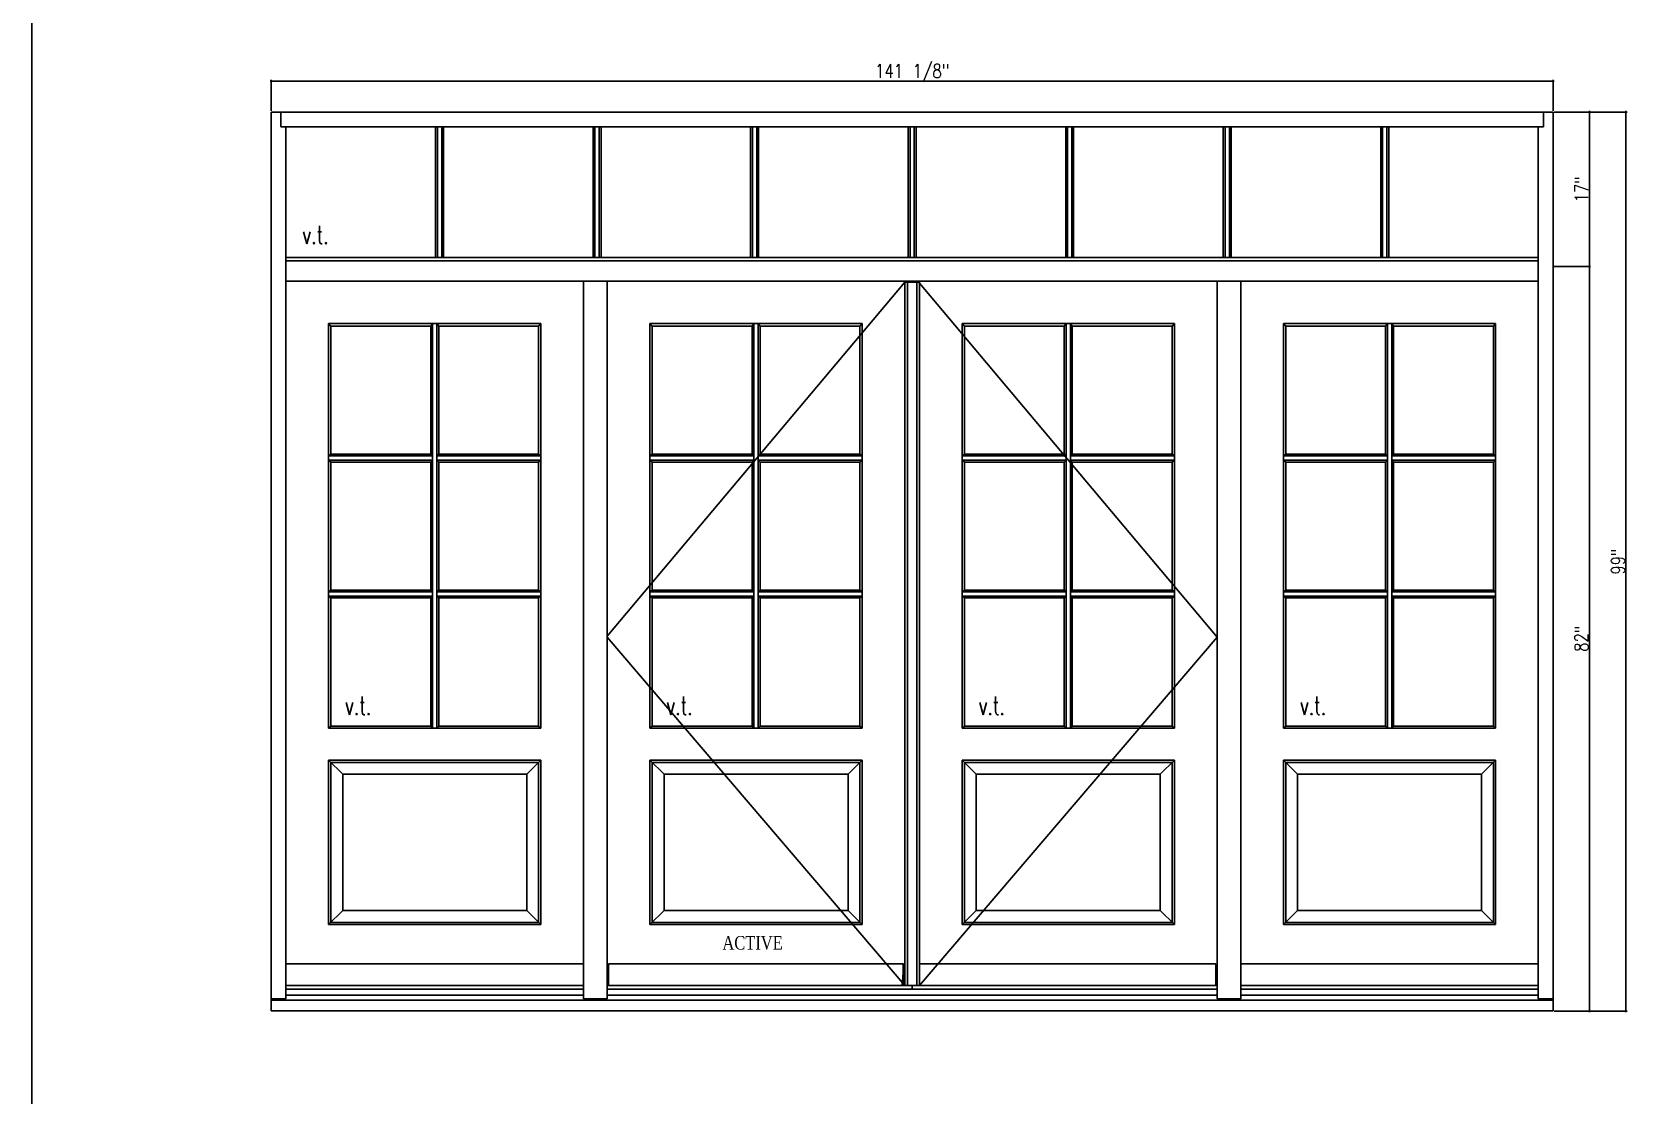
# Model space of a CAD drawing. Header units: inches. Extents: x 1985 to 11287, y 379 to 4336.
# Drawn here: x 9586.4 to 9762, y 3533.7 to 3650.8 of the extents above; entities that cross this region are included whole.
import ezdxf

# ---------------------------------------------------------------- set-up
doc = ezdxf.new("R2010")
doc.units = ezdxf.units.IN
doc.header["$MEASUREMENT"] = 0
doc.layers.get('0').update_dxf_attribs({"linetype": 'CONTINUOUS'})
doc.layers.get('Defpoints').update_dxf_attribs({"linetype": 'CONTINUOUS'})
for name, color, linetype in [('COTE1-1 99', 7, 'CONTINUOUS'), ('elevation 99', 7, 'CONTINUOUS'), ('opening side 99', 1, 'CONTINUOUS'), ('separation 99', 3, 'CONTINUOUS')]:
    doc.layers.add(name, color=color, linetype=linetype)
doc.styles.get("Standard").update_dxf_attribs({"font": 'txt.shx', "width": 0.8})
doc.styles.add('Times', font='times.ttf', dxfattribs={"width": 0.8})
doc.dimstyles.new('Elevation', dxfattribs={"dimscale": 2, "dimtxt": 0.75, "dimasz": 0.0625, "dimexe": 0.0625, "dimexo": 0.0625, "dimgap": 0.0625, "dimtad": 1, "dimdec": 5, "dimzin": 0, "dimdsep": 46, "dimlunit": 5, "dimtxsty": 'Standard', "dimblk1": 'OBLIQUE', "dimblk2": 'OBLIQUE', "dimsah": 1, "dimcen": 2, "dimdle": 0.0625, "dimclrd": 1, "dimclre": 1, "dimadec": 1, "dimazin": 0, "dimtfac": 0.375, "dimtdec": 5, "dimtmove": 0, "dimatfit": 3, "dimldrblk": 'OBLIQUE', "dimfxl": 1, "dimfrac": 2, "dimtolj": 1, "dimtzin": 0, "dimarcsym": 0})

# ---------------------------------------------------------------- blocks, each defined once
blk = doc.blocks.new('_OBLIQUE')
at = {"color": 0, "linetype": 'ByBlock'}
blk.add_line((-0.5, -0.5), (0.5, 0.5), dxfattribs=at)
blk = doc.blocks.new('*D116')
at = {"layer": 'COTE1-1 99', "color": 1, "lineweight": -2, "transparency": 16777216}
for p, q in [((9612.62, 3645.37), (9754, 3645.37)), ((9612.75, 3642.09), (9612.75, 3645.5)), ((9753.87, 3642.09), (9753.87, 3645.5))]:
    blk.add_line(p, q, dxfattribs=at)
at = {"layer": 'Defpoints', "color": 0, "transparency": 16777216}
for p in [(9753.87, 3645.37), (9612.75, 3641.96), (9753.87, 3641.96)]:
    blk.add_point(p, dxfattribs=at)
at = {"layer": 'COTE1-1 99', "color": 1, "lineweight": -2, "transparency": 16777216, "xscale": 0.125, "yscale": 0.125, "zscale": 0.125, "rotation": 180}
blk.add_blockref('_OBLIQUE', (9612.75, 3645.37), dxfattribs=at)
at = {"layer": 'COTE1-1 99', "color": 1, "lineweight": -2, "transparency": 16777216, "xscale": 0.125, "yscale": 0.125, "zscale": 0.125}
blk.add_blockref('_OBLIQUE', (9753.87, 3645.37), dxfattribs=at)
at = {"layer": 'COTE1-1 99', "color": 0, "transparency": 16777216, "insert": (9683.31, 3646.25), "char_height": 1.5, "attachment_point": 5}
blk.add_mtext('\\A1;141 1/8"', dxfattribs=at)
blk = doc.blocks.new('*D117')
at = {"layer": 'COTE1-1 99', "color": 1, "lineweight": -2, "transparency": 16777216}
for p, q in [((9754, 3641.96), (9758, 3641.96)), ((9757.88, 3624.84), (9757.88, 3642.09)), ((9754, 3624.96), (9758, 3624.96))]:
    blk.add_line(p, q, dxfattribs=at)
at = {"layer": 'Defpoints', "color": 0, "transparency": 16777216}
for p in [(9753.87, 3641.96), (9757.88, 3641.96), (9753.87, 3624.96)]:
    blk.add_point(p, dxfattribs=at)
at = {"layer": 'COTE1-1 99', "color": 1, "lineweight": -2, "transparency": 16777216, "xscale": 0.125, "yscale": 0.125, "zscale": 0.125}
for p, rotation in [((9757.88, 3641.96), 90), ((9757.88, 3624.96), 270)]:
    blk.add_blockref('_OBLIQUE', p, dxfattribs=dict(at, rotation=rotation))
at = {"layer": 'COTE1-1 99', "color": 0, "transparency": 16777216, "insert": (9757, 3633.46), "char_height": 1.5, "attachment_point": 5, "rotation": 90}
blk.add_mtext('\\A1;17"', dxfattribs=at)
blk = doc.blocks.new('*D118')
at = {"layer": 'COTE1-1 99', "color": 1, "lineweight": -2, "transparency": 16777216}
for p, q in [((9754, 3624.96), (9758, 3624.96)), ((9757.88, 3542.84), (9757.88, 3625.09)), ((9754, 3542.96), (9758, 3542.96))]:
    blk.add_line(p, q, dxfattribs=at)
at = {"layer": 'Defpoints', "color": 0, "transparency": 16777216}
for p in [(9753.87, 3624.96), (9757.88, 3624.96), (9753.87, 3542.96)]:
    blk.add_point(p, dxfattribs=at)
at = {"layer": 'COTE1-1 99', "color": 1, "lineweight": -2, "transparency": 16777216, "xscale": 0.125, "yscale": 0.125, "zscale": 0.125}
for p, rotation in [((9757.88, 3624.96), 90), ((9757.88, 3542.96), 270)]:
    blk.add_blockref('_OBLIQUE', p, dxfattribs=dict(at, rotation=rotation))
at = {"layer": 'COTE1-1 99', "color": 0, "transparency": 16777216, "insert": (9757, 3583.96), "char_height": 1.5, "attachment_point": 5, "rotation": 90}
blk.add_mtext('\\A1;82"', dxfattribs=at)
blk = doc.blocks.new('*D115')
at = {"layer": 'COTE1-1 99', "color": 1, "lineweight": -2, "transparency": 16777216}
for p, q in [((9754, 3641.96), (9762.02, 3641.96)), ((9761.9, 3542.84), (9761.9, 3642.09)), ((9754, 3542.96), (9762.02, 3542.96))]:
    blk.add_line(p, q, dxfattribs=at)
at = {"layer": 'Defpoints', "color": 0, "transparency": 16777216}
for p in [(9753.87, 3641.96), (9761.9, 3641.96), (9753.87, 3542.96)]:
    blk.add_point(p, dxfattribs=at)
at = {"layer": 'COTE1-1 99', "color": 1, "lineweight": -2, "transparency": 16777216, "xscale": 0.125, "yscale": 0.125, "zscale": 0.125}
for p, rotation in [((9761.9, 3641.96), 90), ((9761.9, 3542.96), 270)]:
    blk.add_blockref('_OBLIQUE', p, dxfattribs=dict(at, rotation=rotation))
at = {"layer": 'COTE1-1 99', "color": 0, "transparency": 16777216, "insert": (9761.02, 3592.46), "char_height": 1.5, "attachment_point": 5, "rotation": 90}
blk.add_mtext('\\A1;99"', dxfattribs=at)

msp = doc.modelspace()

# ---------------------------------------------------------------- linework, layer by layer
at = {"layer": 'elevation 99'}
for p, q in [((9753.872025, 3641.963374), (9612.747025, 3641.963374)), ((9612.747025, 3641.963374), (9612.747025, 3542.963374)), ((9613.809525, 3641.963374), (9613.809525, 3640.338374)), ((9752.809525, 3640.338374), (9752.809525, 3641.963374)), ((9753.872025, 3542.963374), (9753.872025, 3641.963374)), ((9752.809525, 3640.338374), (9613.809525, 3640.338374)), ((9614.372025, 3640.338374), (9614.372025, 3625.588374)), ((9630.840775, 3625.963374), (9630.840775, 3640.338374)), ((9630.840775, 3640.338374), (9631.715775, 3640.338374)), ((9631.044975, 3625.963374), (9631.044975, 3640.338374)), ((9631.511575, 3625.963374), (9631.511575, 3640.338374)), ((9631.715775, 3625.963374), (9631.715775, 3640.338374)), ((9648.184525, 3625.963374), (9648.184525, 3640.338374)), ((9648.184525, 3640.338374), (9649.059525, 3640.338374)), ((9648.388725, 3625.963374), (9648.388725, 3640.338374)), ((9648.855325, 3625.963374), (9648.855325, 3640.338374)), ((9649.059525, 3625.963374), (9649.059525, 3640.338374)), ((9665.528275, 3625.963374), (9665.528275, 3640.338374)), ((9665.528275, 3640.338374), (9666.403275, 3640.338374)), ((9665.732475, 3625.963374), (9665.732475, 3640.338374)), ((9666.199075, 3625.963374), (9666.199075, 3640.338374)), ((9666.403275, 3625.963374), (9666.403275, 3640.338374)), ((9682.872025, 3625.963374), (9682.872025, 3640.338374)), ((9682.872025, 3640.338374), (9683.747025, 3640.338374)), ((9683.076225, 3625.963374), (9683.076225, 3640.338374)), ((9683.542825, 3625.963374), (9683.542825, 3640.338374)), ((9683.747025, 3625.963374), (9683.747025, 3640.338374)), ((9700.215775, 3625.963374), (9700.215775, 3640.338374)), ((9700.215775, 3640.338374), (9701.090775, 3640.338374)), ((9700.419975, 3625.963374), (9700.419975, 3640.338374)), ((9700.886575, 3625.963374), (9700.886575, 3640.338374)), ((9701.090775, 3625.963374), (9701.090775, 3640.338374)), ((9717.559525, 3625.963374), (9717.559525, 3640.338374)), ((9717.559525, 3640.338374), (9718.434525, 3640.338374)), ((9717.763725, 3625.963374), (9717.763725, 3640.338374)), ((9718.230325, 3625.963374), (9718.230325, 3640.338374)), ((9718.434525, 3625.963374), (9718.434525, 3640.338374)), ((9734.903275, 3625.963374), (9734.903275, 3640.338374)), ((9734.903275, 3640.338374), (9735.778275, 3640.338374)), ((9735.107475, 3625.963374), (9735.107475, 3640.338374)), ((9735.574075, 3625.963374), (9735.574075, 3640.338374)), ((9735.778275, 3625.963374), (9735.778275, 3640.338374)), ((9752.247025, 3625.588374), (9752.247025, 3640.338374)), ((9612.747025, 3625.963374), (9612.747025, 3542.963374)), ((9752.247025, 3625.963374), (9614.372025, 3625.963374)), ((9614.372025, 3625.963374), (9614.372025, 3625.588374)), ((9614.372025, 3625.588374), (9752.247025, 3625.588374)), ((9614.372025, 3625.588374), (9614.372025, 3623.338374)), ((9698.747025, 3625.963374), (9630.622025, 3625.963374)), ((9684.309525, 3625.963374), (9647.622025, 3625.963374)), ((9718.997025, 3625.963374), (9647.622025, 3625.963374)), ((9718.997025, 3625.963374), (9647.622025, 3625.963374)), ((9718.997025, 3625.963374), (9647.622025, 3625.963374)), ((9752.247025, 3625.588374), (9752.247025, 3625.963374)), ((9752.247025, 3623.338374), (9752.247025, 3625.588374)), ((9753.872025, 3542.963374), (9753.872025, 3624.963374)), ((9647.122025, 3623.338374), (9614.372025, 3623.338374)), ((9647.122025, 3623.338374), (9614.372025, 3623.338374)), ((9647.122025, 3623.338374), (9614.372025, 3623.338374)), ((9614.372025, 3623.338374), (9614.372025, 3544.2915)), ((9614.372025, 3623.338374), (9614.372025, 3544.2915)), ((9647.122025, 3623.338374), (9647.122025, 3544.2915)), ((9649.747025, 3623.338374), (9647.122025, 3623.338374)), ((9684.809525, 3623.338374), (9649.747025, 3623.338374)), ((9649.747025, 3623.338374), (9649.747025, 3544.2915)), ((9684.809525, 3623.338374), (9649.747025, 3623.338374)), ((9684.809525, 3623.338374), (9649.747025, 3623.338374)), ((9716.872025, 3623.338374), (9682.434525, 3623.338374)), ((9716.872025, 3623.338374), (9682.434525, 3623.338374)), ((9716.872025, 3623.338374), (9682.434525, 3623.338374)), ((9684.122024, 3623.213374), (9682.497025, 3623.213374)), ((9684.122024, 3623.213374), (9682.497025, 3623.213374)), ((9682.497025, 3545.775869), (9682.497025, 3623.213374)), ((9684.122024, 3623.213374), (9682.497025, 3623.213374)), ((9682.809525, 3545.775869), (9682.809525, 3623.213374)), ((9682.849664, 3623.213374), (9682.849664, 3623.338374)), ((9682.849664, 3623.213374), (9682.849664, 3623.338374)), ((9682.849664, 3623.213374), (9682.849664, 3623.338374)), ((9682.965825, 3623.213374), (9682.965825, 3623.338374)), ((9682.965825, 3623.213374), (9682.965825, 3623.338374)), ((9682.965825, 3623.213374), (9682.965825, 3623.338374)), ((9683.059525, 3623.213374), (9683.059525, 3623.338374)), ((9683.059525, 3623.213374), (9683.059525, 3623.338374)), ((9683.059525, 3623.213374), (9683.059525, 3623.338374)), ((9683.559524, 3623.213374), (9683.559524, 3623.338374)), ((9683.559524, 3623.213374), (9683.559524, 3623.338374)), ((9683.559524, 3623.213374), (9683.559524, 3623.338374)), ((9683.809524, 3545.775869), (9683.809524, 3623.213374)), ((9684.122024, 3545.775869), (9684.122024, 3623.213374)), ((9716.872025, 3544.2915), (9716.872025, 3623.338374)), ((9719.497025, 3623.338374), (9716.872025, 3623.338374)), ((9752.247025, 3623.338374), (9719.497025, 3623.338374)), ((9719.497025, 3544.2915), (9719.497025, 3623.338374)), ((9752.247025, 3623.338374), (9719.497025, 3623.338374)), ((9752.247025, 3623.338374), (9719.497025, 3623.338374)), ((9752.247025, 3544.2915), (9752.247025, 3623.338374)), ((9752.247025, 3544.2915), (9752.247025, 3623.338374)), ((9619.068438, 3618.668697), (9619.068438, 3574.101703)), ((9619.068438, 3618.668697), (9642.425611, 3618.668697)), ((9619.30951, 3618.400826), (9619.068438, 3618.668697)), ((9619.30951, 3618.400826), (9619.30951, 3604.297326)), ((9619.30951, 3618.400826), (9630.309525, 3618.400826)), ((9630.309525, 3618.400826), (9630.513725, 3618.668697)), ((9630.309525, 3618.400826), (9630.309525, 3604.297326)), ((9630.513725, 3618.668697), (9630.513725, 3574.101703)), ((9630.980325, 3618.668697), (9630.980325, 3574.101703)), ((9630.980325, 3618.668697), (9631.184525, 3618.400826)), ((9631.184525, 3618.400826), (9631.184525, 3604.297326)), ((9631.184525, 3618.400826), (9642.18454, 3618.400826)), ((9642.18454, 3618.400826), (9642.425611, 3618.668697)), ((9642.18454, 3618.400826), (9642.18454, 3604.297326)), ((9642.425611, 3618.668697), (9642.425611, 3574.101703)), ((9654.443438, 3618.668697), (9654.443438, 3574.101703)), ((9654.443438, 3618.668697), (9677.800611, 3618.668697)), ((9654.68451, 3618.400826), (9654.443438, 3618.668697)), ((9654.68451, 3618.400826), (9654.68451, 3604.297326)), ((9654.68451, 3618.400826), (9665.684525, 3618.400826)), ((9665.684525, 3618.400826), (9665.888725, 3618.668697)), ((9665.684525, 3618.400826), (9665.684525, 3604.297326)), ((9665.888725, 3618.668697), (9665.888725, 3574.101703)), ((9666.355325, 3618.668697), (9666.355325, 3574.101703)), ((9666.355325, 3618.668697), (9666.559525, 3618.400826)), ((9666.559525, 3618.400826), (9666.559525, 3604.297326)), ((9666.559525, 3618.400826), (9677.55954, 3618.400826)), ((9677.55954, 3618.400826), (9677.800611, 3618.668697)), ((9677.55954, 3618.400826), (9677.55954, 3604.297326)), ((9677.800611, 3618.668697), (9677.800611, 3574.101703)), ((9689.05951, 3618.400826), (9688.818438, 3618.668697)), ((9688.818438, 3618.668697), (9712.175611, 3618.668697)), ((9688.818438, 3618.668697), (9688.818438, 3574.101703)), ((9689.05951, 3618.400826), (9700.059525, 3618.400826)), ((9689.05951, 3618.400826), (9689.05951, 3604.297326)), ((9700.059525, 3618.400826), (9700.263725, 3618.668697)), ((9700.059525, 3618.400826), (9700.059525, 3604.297326)), ((9700.263725, 3618.668697), (9700.263725, 3574.101703)), ((9700.730325, 3618.668697), (9700.934525, 3618.400826)), ((9700.730325, 3618.668697), (9700.730325, 3574.101703)), ((9700.934525, 3618.400826), (9711.93454, 3618.400826)), ((9700.934525, 3618.400826), (9700.934525, 3604.297326)), ((9711.93454, 3618.400826), (9712.175611, 3618.668697)), ((9711.93454, 3618.400826), (9711.93454, 3604.297326)), ((9712.175611, 3618.668697), (9712.175611, 3574.101703)), ((9724.193438, 3618.668697), (9724.193438, 3574.101703)), ((9724.193438, 3618.668697), (9747.550611, 3618.668697)), ((9724.43451, 3618.400826), (9724.193438, 3618.668697)), ((9724.43451, 3618.400826), (9724.43451, 3604.297326)), ((9724.43451, 3618.400826), (9735.434525, 3618.400826)), ((9735.434525, 3618.400826), (9735.638725, 3618.668697)), ((9735.434525, 3618.400826), (9735.434525, 3604.297326)), ((9735.638725, 3618.668697), (9735.638725, 3574.101703)), ((9736.105325, 3618.668697), (9736.105325, 3574.101703)), ((9736.105325, 3618.668697), (9736.309525, 3618.400826)), ((9736.309525, 3618.400826), (9736.309525, 3604.297326)), ((9736.309525, 3618.400826), (9747.30954, 3618.400826)), ((9747.30954, 3618.400826), (9747.550611, 3618.668697)), ((9747.30954, 3618.400826), (9747.30954, 3604.297326)), ((9747.550611, 3618.668697), (9747.550611, 3574.101703)), ((9619.30951, 3604.297326), (9619.068438, 3604.093126)), ((9619.068438, 3604.093126), (9630.513725, 3604.093126)), ((9619.30951, 3604.297326), (9630.309525, 3604.297326)), ((9630.309525, 3604.297326), (9630.513725, 3604.093126)), ((9631.184525, 3604.297326), (9630.980325, 3604.093126)), ((9630.980325, 3604.093126), (9642.425611, 3604.093126)), ((9631.184525, 3604.297326), (9642.18454, 3604.297326)), ((9642.18454, 3604.297326), (9642.425611, 3604.093126)), ((9654.68451, 3604.297326), (9654.443438, 3604.093126)), ((9654.443438, 3604.093126), (9665.888725, 3604.093126)), ((9654.68451, 3604.297326), (9665.684525, 3604.297326)), ((9665.684525, 3604.297326), (9665.888725, 3604.093126)), ((9666.559525, 3604.297326), (9666.355325, 3604.093126)), ((9666.355325, 3604.093126), (9677.800611, 3604.093126)), ((9666.559525, 3604.297326), (9677.55954, 3604.297326)), ((9677.55954, 3604.297326), (9677.800611, 3604.093126)), ((9689.05951, 3604.297326), (9688.818438, 3604.093126)), ((9688.818438, 3604.093126), (9700.263725, 3604.093126)), ((9689.05951, 3604.297326), (9700.059525, 3604.297326)), ((9700.059525, 3604.297326), (9700.263725, 3604.093126)), ((9700.934525, 3604.297326), (9700.730325, 3604.093126)), ((9700.730325, 3604.093126), (9712.175611, 3604.093126)), ((9700.934525, 3604.297326), (9711.93454, 3604.297326)), ((9711.93454, 3604.297326), (9712.175611, 3604.093126)), ((9724.43451, 3604.297326), (9724.193438, 3604.093126)), ((9724.193438, 3604.093126), (9735.638725, 3604.093126)), ((9724.43451, 3604.297326), (9735.434525, 3604.297326)), ((9735.434525, 3604.297326), (9735.638725, 3604.093126)), ((9736.309525, 3604.297326), (9736.105325, 3604.093126)), ((9736.105325, 3604.093126), (9747.550611, 3604.093126)), ((9736.309525, 3604.297326), (9747.30954, 3604.297326)), ((9747.30954, 3604.297326), (9747.550611, 3604.093126)), ((9619.068438, 3603.626526), (9630.513725, 3603.626526)), ((9619.30951, 3603.422326), (9619.068438, 3603.626526)), ((9619.30951, 3603.422326), (9630.309525, 3603.422326)), ((9619.30951, 3603.422326), (9619.30951, 3589.318826)), ((9630.309525, 3603.422326), (9630.513725, 3603.626526)), ((9630.309525, 3603.422326), (9630.309525, 3589.318826)), ((9631.184525, 3603.422326), (9630.980325, 3603.626526)), ((9630.980325, 3603.626526), (9642.425611, 3603.626526)), ((9631.184525, 3603.422326), (9642.18454, 3603.422326)), ((9631.184525, 3603.422326), (9631.184525, 3589.318826)), ((9642.18454, 3603.422326), (9642.425611, 3603.626526)), ((9642.18454, 3603.422326), (9642.18454, 3589.318826)), ((9654.443438, 3603.626526), (9665.888725, 3603.626526)), ((9654.68451, 3603.422326), (9654.443438, 3603.626526)), ((9654.68451, 3603.422326), (9665.684525, 3603.422326)), ((9654.68451, 3603.422326), (9654.68451, 3589.318826)), ((9665.684525, 3603.422326), (9665.888725, 3603.626526)), ((9665.684525, 3603.422326), (9665.684525, 3589.318826)), ((9666.559525, 3603.422326), (9666.355325, 3603.626526)), ((9666.355325, 3603.626526), (9677.800611, 3603.626526)), ((9666.559525, 3603.422326), (9677.55954, 3603.422326)), ((9666.559525, 3603.422326), (9666.559525, 3589.318826)), ((9677.55954, 3603.422326), (9677.800611, 3603.626526)), ((9677.55954, 3603.422326), (9677.55954, 3589.318826)), ((9689.05951, 3603.422326), (9688.818438, 3603.626526)), ((9688.818438, 3603.626526), (9700.263725, 3603.626526)), ((9689.05951, 3603.422326), (9689.05951, 3589.318826)), ((9689.05951, 3603.422326), (9700.059525, 3603.422326)), ((9700.059525, 3603.422326), (9700.263725, 3603.626526)), ((9700.059525, 3603.422326), (9700.059525, 3589.318826)), ((9700.730325, 3603.626526), (9712.175611, 3603.626526)), ((9700.934525, 3603.422326), (9700.730325, 3603.626526)), ((9700.934525, 3603.422326), (9700.934525, 3589.318826)), ((9700.934525, 3603.422326), (9711.93454, 3603.422326)), ((9711.93454, 3603.422326), (9712.175611, 3603.626526)), ((9711.93454, 3603.422326), (9711.93454, 3589.318826)), ((9724.193438, 3603.626526), (9735.638725, 3603.626526)), ((9724.43451, 3603.422326), (9724.193438, 3603.626526)), ((9724.43451, 3603.422326), (9735.434525, 3603.422326)), ((9724.43451, 3603.422326), (9724.43451, 3589.318826)), ((9735.434525, 3603.422326), (9735.638725, 3603.626526)), ((9735.434525, 3603.422326), (9735.434525, 3589.318826)), ((9736.309525, 3603.422326), (9736.105325, 3603.626526)), ((9736.105325, 3603.626526), (9747.550611, 3603.626526)), ((9736.309525, 3603.422326), (9747.30954, 3603.422326)), ((9736.309525, 3603.422326), (9736.309525, 3589.318826)), ((9747.30954, 3603.422326), (9747.550611, 3603.626526)), ((9747.30954, 3603.422326), (9747.30954, 3589.318826)), ((9619.30951, 3589.318826), (9619.068438, 3589.114626)), ((9619.068438, 3589.114626), (9630.513725, 3589.114626)), ((9619.068438, 3588.652474), (9630.513725, 3588.652474)), ((9619.30951, 3589.318826), (9630.309525, 3589.318826)), ((9619.30951, 3588.448274), (9630.309525, 3588.448274)), ((9619.30951, 3588.448274), (9619.30951, 3574.342774)), ((9630.309525, 3588.448274), (9630.309525, 3574.342774)), ((9630.980325, 3589.114626), (9642.425611, 3589.114626)), ((9630.980325, 3588.652474), (9642.425611, 3588.652474)), ((9631.184525, 3589.318826), (9642.18454, 3589.318826)), ((9631.184525, 3588.448274), (9631.184525, 3574.342774)), ((9631.184525, 3588.448274), (9642.18454, 3588.448274)), ((9642.18454, 3589.318826), (9642.425611, 3589.114626)), ((9642.18454, 3588.448274), (9642.425611, 3588.652474)), ((9642.18454, 3588.448274), (9642.18454, 3574.342774)), ((9654.68451, 3589.318826), (9654.443438, 3589.114626)), ((9654.443438, 3589.114626), (9665.888725, 3589.114626)), ((9654.443438, 3588.652474), (9665.888725, 3588.652474)), ((9654.68451, 3589.318826), (9665.684525, 3589.318826)), ((9654.68451, 3588.448274), (9665.684525, 3588.448274)), ((9654.68451, 3588.448274), (9654.68451, 3574.342774)), ((9665.684525, 3588.448274), (9665.684525, 3574.342774)), ((9666.355325, 3589.114626), (9677.800611, 3589.114626)), ((9666.355325, 3588.652474), (9677.800611, 3588.652474)), ((9666.559525, 3589.318826), (9677.55954, 3589.318826)), ((9666.559525, 3588.448274), (9666.559525, 3574.342774)), ((9666.559525, 3588.448274), (9677.55954, 3588.448274)), ((9677.55954, 3589.318826), (9677.800611, 3589.114626)), ((9677.55954, 3588.448274), (9677.800611, 3588.652474)), ((9677.55954, 3588.448274), (9677.55954, 3574.342774)), ((9689.05951, 3589.318826), (9688.818438, 3589.114626)), ((9688.818438, 3589.114626), (9700.263725, 3589.114626)), ((9688.818438, 3588.652474), (9700.263725, 3588.652474)), ((9689.05951, 3589.318826), (9700.059525, 3589.318826)), ((9689.05951, 3588.448274), (9689.05951, 3574.342774)), ((9689.05951, 3588.448274), (9700.059525, 3588.448274)), ((9700.059525, 3588.448274), (9700.059525, 3574.342774)), ((9700.730325, 3589.114626), (9712.175611, 3589.114626)), ((9700.730325, 3588.652474), (9712.175611, 3588.652474)), ((9700.934525, 3589.318826), (9711.93454, 3589.318826)), ((9700.934525, 3588.448274), (9711.93454, 3588.448274)), ((9700.934525, 3588.448274), (9700.934525, 3574.342774)), ((9711.93454, 3589.318826), (9712.175611, 3589.114626)), ((9711.93454, 3588.448274), (9712.175611, 3588.652474)), ((9711.93454, 3588.448274), (9711.93454, 3574.342774)), ((9724.43451, 3589.318826), (9724.193438, 3589.114626)), ((9724.193438, 3589.114626), (9735.638725, 3589.114626)), ((9724.193438, 3588.652474), (9735.638725, 3588.652474)), ((9724.43451, 3589.318826), (9735.434525, 3589.318826)), ((9724.43451, 3588.448274), (9735.434525, 3588.448274)), ((9724.43451, 3588.448274), (9724.43451, 3574.342774)), ((9735.434525, 3588.448274), (9735.434525, 3574.342774)), ((9736.105325, 3589.114626), (9747.550611, 3589.114626)), ((9736.105325, 3588.652474), (9747.550611, 3588.652474)), ((9736.309525, 3589.318826), (9747.30954, 3589.318826)), ((9736.309525, 3588.448274), (9736.309525, 3574.342774)), ((9736.309525, 3588.448274), (9747.30954, 3588.448274)), ((9747.30954, 3589.318826), (9747.550611, 3589.114626)), ((9747.30954, 3588.448274), (9747.550611, 3588.652474)), ((9747.30954, 3588.448274), (9747.30954, 3574.342774)), ((9619.068438, 3574.101703), (9619.30951, 3574.342774)), ((9619.068438, 3574.101703), (9642.425611, 3574.101703)), ((9619.30951, 3574.342774), (9630.309525, 3574.342774)), ((9630.309525, 3574.342774), (9630.513725, 3574.101703)), ((9631.184525, 3574.342774), (9630.980325, 3574.101703)), ((9631.184525, 3574.342774), (9642.18454, 3574.342774)), ((9642.425611, 3574.101703), (9642.18454, 3574.342774)), ((9654.443438, 3574.101703), (9654.68451, 3574.342774)), ((9654.443438, 3574.101703), (9677.800611, 3574.101703)), ((9654.68451, 3574.342774), (9665.684525, 3574.342774)), ((9665.684525, 3574.342774), (9665.888725, 3574.101703)), ((9666.559525, 3574.342774), (9666.355325, 3574.101703)), ((9666.559525, 3574.342774), (9677.55954, 3574.342774)), ((9677.800611, 3574.101703), (9677.55954, 3574.342774)), ((9688.818438, 3574.101703), (9689.05951, 3574.342774)), ((9688.818438, 3574.101703), (9712.175611, 3574.101703)), ((9689.05951, 3574.342774), (9700.059525, 3574.342774)), ((9700.059525, 3574.342774), (9700.263725, 3574.101703)), ((9700.934525, 3574.342774), (9700.730325, 3574.101703)), ((9700.934525, 3574.342774), (9711.93454, 3574.342774)), ((9712.175611, 3574.101703), (9711.93454, 3574.342774)), ((9724.193438, 3574.101703), (9724.43451, 3574.342774)), ((9724.193438, 3574.101703), (9747.550611, 3574.101703)), ((9724.43451, 3574.342774), (9735.434525, 3574.342774)), ((9735.434525, 3574.342774), (9735.638725, 3574.101703)), ((9736.309525, 3574.342774), (9736.105325, 3574.101703)), ((9736.309525, 3574.342774), (9747.30954, 3574.342774)), ((9747.550611, 3574.101703), (9747.30954, 3574.342774)), ((9619.068379, 3570.583846), (9642.425655, 3570.583846)), ((9619.068379, 3552.472264), (9619.068379, 3570.583846)), ((9620.621951, 3569.030224), (9619.068379, 3570.583846)), ((9642.425655, 3570.583846), (9640.872084, 3569.030224)), ((9642.425655, 3552.472264), (9642.425655, 3570.583846)), ((9655.996951, 3569.030224), (9654.443379, 3570.583846)), ((9654.443379, 3552.472264), (9654.443379, 3570.583846)), ((9654.443379, 3570.583846), (9677.800655, 3570.583846)), ((9677.800655, 3570.583846), (9676.247084, 3569.030224)), ((9677.800655, 3552.472264), (9677.800655, 3570.583846)), ((9690.371951, 3569.030224), (9688.818379, 3570.583846)), ((9688.818379, 3552.472264), (9688.818379, 3570.583846)), ((9688.818379, 3570.583846), (9712.175655, 3570.583846)), ((9712.175655, 3570.583846), (9710.622084, 3569.030224)), ((9712.175655, 3552.472264), (9712.175655, 3570.583846)), ((9725.746951, 3569.030224), (9724.193379, 3570.583846)), ((9724.193379, 3552.472264), (9724.193379, 3570.583846)), ((9724.193379, 3570.583846), (9747.550655, 3570.583846)), ((9747.550655, 3570.583846), (9745.997084, 3569.030224)), ((9747.550655, 3552.472264), (9747.550655, 3570.583846)), ((9619.309451, 3570.342724), (9642.184584, 3570.342724)), ((9619.309451, 3552.713335), (9619.309451, 3570.342724)), ((9620.621951, 3569.030224), (9640.872084, 3569.030224)), ((9620.621951, 3554.025835), (9620.621951, 3569.030224)), ((9640.872084, 3554.025835), (9640.872084, 3569.030224)), ((9642.184584, 3552.713335), (9642.184584, 3570.342724)), ((9654.684451, 3552.713335), (9654.684451, 3570.342724)), ((9654.684451, 3570.342724), (9677.559584, 3570.342724)), ((9655.996951, 3554.025835), (9655.996951, 3569.030224)), ((9655.996951, 3569.030224), (9676.247084, 3569.030224)), ((9676.247084, 3554.025835), (9676.247084, 3569.030224)), ((9677.559584, 3552.713335), (9677.559584, 3570.342724)), ((9689.059451, 3552.713335), (9689.059451, 3570.342724)), ((9689.059451, 3570.342724), (9711.934584, 3570.342724)), ((9690.371951, 3554.025835), (9690.371951, 3569.030224)), ((9690.371951, 3569.030224), (9710.622084, 3569.030224)), ((9710.622084, 3554.025835), (9710.622084, 3569.030224)), ((9711.934584, 3552.713335), (9711.934584, 3570.342724)), ((9724.434451, 3552.713335), (9724.434451, 3570.342724)), ((9724.434451, 3570.342724), (9747.309584, 3570.342724)), ((9725.746951, 3554.025835), (9725.746951, 3569.030224)), ((9725.746951, 3569.030224), (9745.997084, 3569.030224)), ((9745.997084, 3554.025835), (9745.997084, 3569.030224)), ((9747.309584, 3552.713335), (9747.309584, 3570.342724)), ((9619.068379, 3552.472264), (9620.621951, 3554.025835)), ((9620.621951, 3554.025835), (9640.872084, 3554.025835)), ((9642.425655, 3552.472264), (9640.872084, 3554.025835)), ((9654.443379, 3552.472264), (9655.996951, 3554.025835)), ((9655.996951, 3554.025835), (9676.247084, 3554.025835)), ((9677.800655, 3552.472264), (9676.247084, 3554.025835)), ((9688.818379, 3552.472264), (9690.371951, 3554.025835)), ((9690.371951, 3554.025835), (9710.622084, 3554.025835)), ((9712.175655, 3552.472264), (9710.622084, 3554.025835)), ((9724.193379, 3552.472264), (9725.746951, 3554.025835)), ((9725.746951, 3554.025835), (9745.997084, 3554.025835)), ((9747.550655, 3552.472264), (9745.997084, 3554.025835)), ((9619.068379, 3552.472264), (9642.425655, 3552.472264)), ((9619.309451, 3552.713335), (9642.184584, 3552.713335)), ((9654.443379, 3552.472264), (9677.800655, 3552.472264)), ((9654.684451, 3552.713335), (9677.559584, 3552.713335)), ((9688.818379, 3552.472264), (9712.175655, 3552.472264)), ((9689.059451, 3552.713335), (9711.934584, 3552.713335)), ((9724.193379, 3552.472264), (9747.550655, 3552.472264)), ((9724.434451, 3552.713335), (9747.309584, 3552.713335)), ((9647.122025, 3548.150869), (9614.372025, 3548.150869)), ((9646.997025, 3548.150869), (9614.497025, 3548.150869)), ((9649.872025, 3545.775869), (9649.872025, 3548.150869)), ((9682.349664, 3548.150869), (9649.872025, 3548.150869)), ((9649.872025, 3545.775869), (9649.872025, 3548.150869)), ((9682.349664, 3548.150869), (9649.872025, 3548.150869)), ((9682.349664, 3545.775869), (9682.349664, 3548.150869)), ((9682.349664, 3545.775869), (9682.349664, 3548.150869)), ((9716.747025, 3548.150869), (9684.122024, 3548.150869)), ((9684.626127, 3548.150869), (9684.122024, 3548.150869)), ((9716.747025, 3548.150869), (9684.122024, 3548.150869)), ((9684.626127, 3548.150869), (9684.122024, 3548.150869)), ((9716.747025, 3545.775869), (9716.747025, 3548.150869)), ((9716.747025, 3545.775869), (9716.747025, 3548.150869)), ((9752.247025, 3548.150869), (9719.497025, 3548.150869)), ((9752.122025, 3548.150869), (9719.622025, 3548.150869)), ((9682.224664, 3545.963369), (9682.224664, 3545.775869)), ((9682.224664, 3545.963369), (9682.224664, 3545.775869)), ((9682.262907, 3545.775869), (9682.272332, 3545.900869)), ((9682.262907, 3545.775869), (9682.272332, 3545.900869)), ((9682.272332, 3545.900869), (9682.28296, 3545.775869)), ((9682.272332, 3545.900869), (9682.28296, 3545.775869)), ((9612.747025, 3544.2915), (9614.372025, 3544.2915)), ((9612.747025, 3544.2915), (9614.372025, 3544.2915)), ((9612.747025, 3544.150874), (9649.747025, 3544.150874)), ((9612.747025, 3544.150874), (9649.747025, 3544.150874)), ((9614.372025, 3545.775869), (9647.122025, 3545.775869)), ((9614.372025, 3545.775869), (9647.122025, 3545.775869)), ((9614.372025, 3545.38425), (9647.122025, 3545.38425)), ((9614.372025, 3545.38425), (9647.122025, 3545.38425)), ((9614.372025, 3544.713369), (9647.122025, 3544.713369)), ((9647.122025, 3544.2915), (9649.747025, 3544.2915)), ((9647.122025, 3544.2915), (9649.747025, 3544.2915)), ((9647.122025, 3544.2915), (9649.747025, 3544.2915)), ((9647.122025, 3544.2915), (9649.747025, 3544.2915)), ((9647.122025, 3544.150874), (9719.497025, 3544.150874)), ((9647.122025, 3544.150874), (9719.497025, 3544.150874)), ((9649.747025, 3545.775869), (9716.872025, 3545.775869)), ((9649.747025, 3545.775869), (9716.872025, 3545.775869)), ((9649.747025, 3545.38425), (9716.872025, 3545.38425)), ((9649.747025, 3545.38425), (9716.872025, 3545.38425)), ((9649.747025, 3544.713369), (9716.872025, 3544.713369)), ((9683.309525, 3545.38425), (9683.309525, 3545.775869)), ((9683.309525, 3545.38425), (9683.309525, 3545.775869)), ((9716.872025, 3544.2915), (9719.497025, 3544.2915)), ((9716.872025, 3544.2915), (9719.497025, 3544.2915)), ((9716.872025, 3544.2915), (9719.497025, 3544.2915)), ((9716.872025, 3544.2915), (9719.497025, 3544.2915)), ((9716.872025, 3544.150874), (9753.872025, 3544.150874)), ((9716.872025, 3544.150874), (9753.872025, 3544.150874)), ((9719.497025, 3545.775869), (9752.247025, 3545.775869)), ((9719.497025, 3545.775869), (9752.247025, 3545.775869)), ((9719.497025, 3545.38425), (9752.247025, 3545.38425)), ((9719.497025, 3545.38425), (9752.247025, 3545.38425)), ((9719.497025, 3544.713369), (9752.247025, 3544.713369)), ((9752.247025, 3544.2915), (9753.872025, 3544.2915)), ((9752.247025, 3544.2915), (9753.872025, 3544.2915)), ((9612.747025, 3542.963374), (9640.622025, 3542.963374)), ((9612.747025, 3542.963374), (9647.122025, 3542.963374)), ((9612.747025, 3542.963374), (9649.747025, 3542.963374)), ((9612.747025, 3542.963374), (9640.622025, 3542.963374)), ((9612.747025, 3542.963374), (9647.122025, 3542.963374)), ((9612.747025, 3542.963374), (9649.747025, 3542.963374)), ((9647.122025, 3542.963374), (9719.497025, 3542.963374)), ((9647.122025, 3542.963374), (9678.122025, 3542.963374)), ((9647.122025, 3542.963374), (9719.497025, 3542.963374)), ((9647.122025, 3542.963374), (9678.122025, 3542.963374)), ((9716.872025, 3542.963374), (9745.747025, 3542.963374)), ((9716.872025, 3542.963374), (9752.247025, 3542.963374)), ((9716.872025, 3542.963374), (9753.872025, 3542.963374)), ((9716.872025, 3542.963374), (9745.747025, 3542.963374)), ((9716.872025, 3542.963374), (9752.247025, 3542.963374)), ((9716.872025, 3542.963374), (9753.872025, 3542.963374))]:
    msp.add_line(p, q, dxfattribs=at)
at = {"layer": 'elevation 99', "color": 7}
for p, q in [((9619.30951, 3588.448274), (9619.068438, 3588.652474)), ((9630.309525, 3589.318826), (9630.513725, 3589.114626)), ((9630.309525, 3588.448274), (9630.513725, 3588.652474)), ((9631.184525, 3589.318826), (9630.980325, 3589.114626)), ((9631.184525, 3588.448274), (9630.980325, 3588.652474)), ((9654.68451, 3588.448274), (9654.443438, 3588.652474)), ((9665.684525, 3589.318826), (9665.888725, 3589.114626)), ((9665.684525, 3588.448274), (9665.888725, 3588.652474)), ((9666.559525, 3589.318826), (9666.355325, 3589.114626)), ((9666.559525, 3588.448274), (9666.355325, 3588.652474)), ((9689.05951, 3588.448274), (9688.818438, 3588.652474)), ((9700.059525, 3589.318826), (9700.263725, 3589.114626)), ((9700.059525, 3588.448274), (9700.263725, 3588.652474)), ((9700.934525, 3589.318826), (9700.730325, 3589.114626)), ((9700.934525, 3588.448274), (9700.730325, 3588.652474)), ((9724.43451, 3588.448274), (9724.193438, 3588.652474)), ((9735.434525, 3589.318826), (9735.638725, 3589.114626)), ((9735.434525, 3588.448274), (9735.638725, 3588.652474)), ((9736.309525, 3589.318826), (9736.105325, 3589.114626)), ((9736.309525, 3588.448274), (9736.105325, 3588.652474))]:
    msp.add_line(p, q, dxfattribs=at)
at = {"layer": 'elevation 99'}
for centre, radius, start, end in [((9664.184201, 3547.88611), 18.140881, 354.32963932, 0.35560171), ((9664.184201, 3547.88611), 18.140881, 354.32963932, 0.35560171), ((9682.736211, 3548.009413), 0.411617, 159.90001428, 181.49147604), ((9682.736211, 3548.009413), 0.411617, 159.90001428, 181.49147604), ((9684.882197, 3545.791458), 2.663087, 173.48326078, 176.29878354), ((9684.882197, 3545.791458), 2.663087, 173.48326078, 176.29878354)]:
    msp.add_arc(centre, radius, start, end, dxfattribs=at)
at = {"layer": 'opening side 99', "color": 1}
for p, q in [((9649.747025, 3584.241584), (9682.497025, 3623.213374)), ((9683.934525, 3623.338374), (9716.872025, 3584.127437)), ((9649.747025, 3584.127437), (9682.497025, 3545.775869)), ((9684.122024, 3545.775869), (9716.872025, 3584.127437))]:
    msp.add_line(p, q, dxfattribs=at)
at = {"layer": 'separation 99'}
msp.add_line((9586.397805, 3764.575732), (9586.397805, 3276.128059), dxfattribs=at)

# ---------------------------------------------------------------- texts
at = {"layer": 'elevation 99', "width": 0.7}
for p in [(9616.193031, 3627.449709), (9620.889444, 3575.588038), (9656.264444, 3575.588038), (9690.639444, 3575.588038), (9726.014444, 3575.588038)]:
    msp.add_text('v.t.', height=2, dxfattribs=at).set_placement(p)
at = {"layer": 'opening side 99', "color": 1, "insert": (9662.418969, 3551.223449), "char_height": 1.5, "width": 15.987, "attachment_point": 1, "style": 'Times'}
msp.add_mtext('ACTIVE', dxfattribs=at)

# ---------------------------------------------------------------- dimensions: what is measured, and where the dimension line sits
at = {"layer": 'COTE1-1 99'}
dim = msp.add_linear_dim(base=(9753.872025, 3645.371052), p1=(9612.747025, 3641.963374), p2=(9753.872025, 3641.963374), dimstyle='Elevation', override={"dimtxt": 0.75, "dimdec": 5, "dimlunit": 5, "dimpost": '"'}, dxfattribs=at)
dim.commit()
dim.dimension.update_dxf_attribs({"geometry": '*D116', "text_midpoint": (9683.309525, 3646.246052)})
for base, p1, p2, override, picture, middle in [((9757.875578, 3641.963374), (9753.872025, 3624.963374), (9753.872025, 3641.963374), {"dimtxt": 0.75, "dimdec": 5, "dimlunit": 5, "dimpost": '"'}, '*D117', (9757.000578, 3633.463374)), ((9761.896184, 3641.963374), (9753.872025, 3542.963374), (9753.872025, 3641.963374), {"dimpost": '"'}, '*D115', (9761.021184, 3592.463374)), ((9757.875578, 3624.963374), (9753.872025, 3542.963374), (9753.872025, 3624.963374), {"dimtxt": 0.75, "dimdec": 5, "dimlunit": 5, "dimpost": '"'}, '*D118', (9757.000578, 3583.963374))]:
    dim = msp.add_linear_dim(base=base, p1=p1, p2=p2, angle=90, dimstyle='Elevation', override=override, dxfattribs=at)
    dim.commit()
    dim.dimension.update_dxf_attribs({"geometry": picture, "text_midpoint": middle})

doc.saveas('drawing.dxf')
